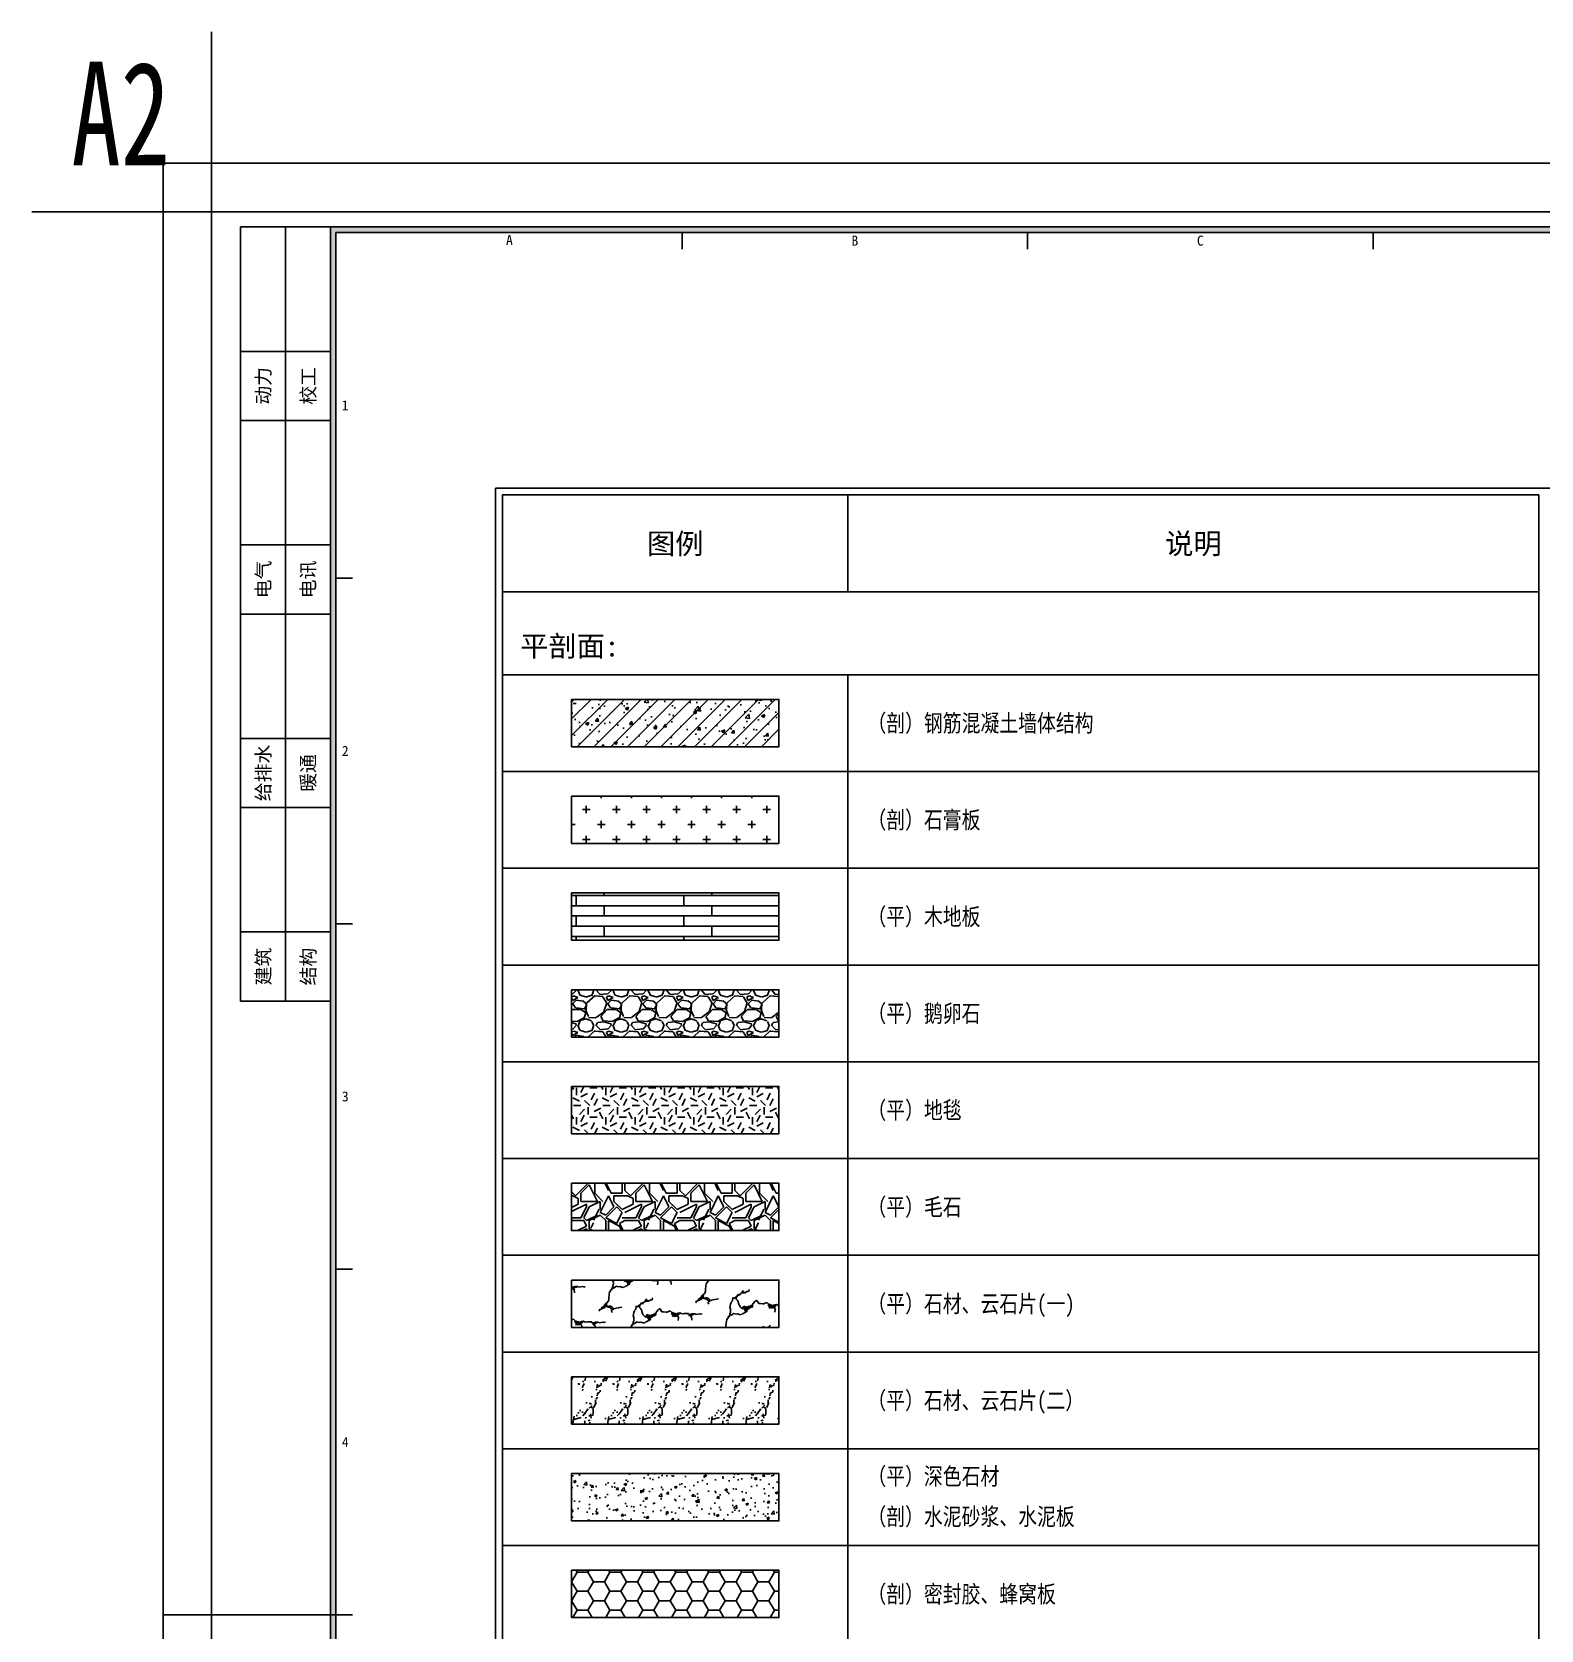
# Paper-space layout '布局1' of a CAD drawing. Header units: millimetres. Extents: x -13 to 1345, y 296 to 754.
# Drawn here: x 713.1 to 931.5, y 523 to 754.1 of the extents above; entities that cross this region are included whole.
import ezdxf
from ezdxf.enums import TextEntityAlignment as Align

# ---------------------------------------------------------------- set-up
doc = ezdxf.new("R2010")
doc.units = ezdxf.units.MM
doc.layers.add('DEFPOINTS(视图框)', color=250, linetype='Continuous', plot=False)
for name, color, linetype in [('E-立面填充', 250, 'Continuous'), ('W-图框', 251, 'Continuous'), ('W-文字', 35, 'Continuous')]:
    doc.layers.add(name, color=color, linetype=linetype)
doc.styles.add('A2图框$0$WMF-黑体0', font='SIMHEI.TTF')
doc.styles.add('A2图框$0$ZZ', font='SIMHEI.TTF')
doc.styles.add('WORD-1', font='SIMFANG.TTF', dxfattribs={"width": 0.7, "height": 2.5})
doc.styles.add('WORD-2', font='SIMHEI.TTF', dxfattribs={"height": 2.5})
doc.styles.add('WORD-3', font='SimSun.ttf')

# ---------------------------------------------------------------- blocks, each defined once
blk = doc.blocks.new('A2 图框')
at = {"layer": 'W-图框', "ltscale": 0.5}
h = blk.add_hatch(color=161, dxfattribs=at)
h.paths.add_polyline_path([(-562, 403), (-3, 403), (-3, 3), (-562, 3)], flags=16)
h.paths.add_polyline_path([(-562.8, 403.8), (-2.2, 403.8), (-2.2, 2.2), (-562.8, 2.2)])
at = {"layer": 'W-图框', "color": 7}
for p, q in [((-511.9, 400.6), (-511.9, 403)), ((-461.9, 400.6), (-461.9, 403)), ((-411.9, 400.6), (-411.9, 403)), ((-562, 353), (-559.6, 353)), ((-562, 303), (-559.6, 303)), ((-562, 253), (-559.6, 253)), ((-559.6, 203), (-587, 203)), ((-562, 203), (-559.6, 203))]:
    blk.add_line(p, q, dxfattribs=at)
at = {"layer": 'W-图框', "color": 1, "ltscale": 0.01}
blk.add_lwpolyline([(-606, 406), (-580, 406), (-580, 432)], dxfattribs=at)
at = {"layer": 'W-图框', "color": 251, "ltscale": 0.01}
for points in [[(-587, 413), (7, 413), (7, -7), (-587, -7)], [(-580, 406), (0, 406), (0, 0), (-580, 0)]]:
    blk.add_lwpolyline(points, close=True, dxfattribs=at)
at = {"layer": 'W-图框', "color": 161, "linetype": 'ByBlock'}
for points in [[(-575.8, 403.8), (-575.8, 385.8), (-569.3, 385.8), (-569.3, 403.8)], [(-569.3, 403.8), (-569.3, 385.8), (-562.8, 385.8), (-562.8, 403.8)], [(-562, 403), (-562, 3), (-61, 3), (-61, 403)], [(-575.8, 375.8), (-575.8, 385.8), (-569.3, 385.8), (-569.3, 375.8)], [(-569.3, 375.8), (-569.3, 385.8), (-562.8, 385.8), (-562.8, 375.8)], [(-575.8, 375.8), (-575.8, 357.8), (-569.3, 357.8), (-569.3, 375.8)], [(-569.3, 375.8), (-569.3, 357.8), (-562.8, 357.8), (-562.8, 375.8)], [(-575.8, 347.8), (-575.8, 357.8), (-569.3, 357.8), (-569.3, 347.8)], [(-569.3, 347.8), (-569.3, 357.8), (-562.8, 357.8), (-562.8, 347.8)], [(-575.8, 347.8), (-575.8, 329.8), (-569.3, 329.8), (-569.3, 347.8)], [(-569.3, 347.8), (-569.3, 329.8), (-562.8, 329.8), (-562.8, 347.8)], [(-575.8, 319.8), (-575.8, 329.8), (-569.3, 329.8), (-569.3, 319.8)], [(-569.3, 319.8), (-569.3, 329.8), (-562.8, 329.8), (-562.8, 319.8)], [(-575.8, 319.8), (-575.8, 301.8), (-569.3, 301.8), (-569.3, 319.8)], [(-569.3, 319.8), (-569.3, 301.8), (-562.8, 301.8), (-562.8, 319.8)], [(-575.8, 291.8), (-575.8, 301.8), (-569.3, 301.8), (-569.3, 291.8)], [(-569.3, 291.8), (-569.3, 301.8), (-562.8, 301.8), (-562.8, 291.8)]]:
    blk.add_lwpolyline(points, close=True, dxfattribs=at)
at = {"layer": 'W-图框', "color": 161, "ltscale": 0.5}
for points in [[(-562.8, 403.8), (-2.2, 403.8), (-2.2, 2.2), (-562.8, 2.2)], [(-562, 403), (-3, 403), (-3, 3), (-562, 3)]]:
    blk.add_lwpolyline(points, close=True, dxfattribs=at)
at = {"layer": 'DEFPOINTS(视图框)', "lineweight": 0, "style": 'WORD-1', "width": 0.7}
blk.add_text('A2', height=15, dxfattribs=at).set_placement((-586.01, 420.19), align=Align.MIDDLE_RIGHT)
at = {"layer": 'W-图框', "lineweight": 0, "ltscale": 150, "style": 'A2图框$0$ZZ'}
for s, p in [('A', (-536.9, 401.91)), ('B', (-486.9, 401.82)), ('C', (-436.9, 401.82)), ('1', (-560.66, 378)), ('2', (-560.66, 328)), ('3', (-560.66, 278)), ('4', (-560.66, 228))]:
    blk.add_text(s, height=1.45, dxfattribs=at).set_placement(p, align=Align.MIDDLE)
at = {"layer": 'W-图框', "lineweight": 0, "style": 'A2图框$0$WMF-黑体0'}
for s, p in [('动力', (-572.55, 380.8)), ('校工', (-566.05, 380.8)), ('电气', (-572.55, 352.8)), ('电讯', (-566.05, 352.8)), ('给排水', (-572.55, 324.8)), ('暖通', (-566.05, 324.8)), ('建筑', (-572.55, 296.8)), ('结构', (-566.05, 296.8))]:
    blk.add_text(s, height=2, rotation=90, dxfattribs=at).set_placement(p, align=Align.MIDDLE)
at = {"layer": 'W-图框', "color": 35, "lineweight": 0, "style": 'WORD-3', "width": 0.65}
blk.add_attdef('建设单位', text='', height=3, dxfattribs=at).set_placement((-32, 300.49), align=Align.MIDDLE)
at = {"layer": 'W-图框', "color": 35, "ltscale": 1000, "style": 'WORD-2'}
for tag, height, width, p in [('项目名称英文翻译', 3.5, 0.8, (-21.14, 246.28)), ('项目名称', 7, 0.7, (-41.38, 246.28)), ('项目名称', 7, 0.7, (-30.73, 246.28))]:
    blk.add_attdef(tag, text='', height=height, rotation=90, dxfattribs=dict(at, width=width)).set_placement(p, align=Align.MIDDLE)
at = {"layer": 'W-图框', "color": 35, "lineweight": 0, "style": 'WORD-2'}
for tag, p in [('2013.01.01', (-41.46, 176)), ('2013.03.01', (-13.42, 176)), ('2013.05.01', (-41.46, 169)), ('2013.06.01', (-13.42, 169)), ('2013.08.01', (-41.46, 162)), ('2013.09.01', (-13.42, 162)), ('2013.09.01', (-32, 113))]:
    blk.add_attdef(tag, text='', height=1.8, dxfattribs=at).set_placement(p, align=Align.MIDDLE)
at = {"layer": 'W-图框', "color": 35, "ltscale": 1000, "style": 'WORD-2', "width": 0.78}
blk.add_attdef('FS2011000', text='', height=3.5, dxfattribs=at).set_placement((-32, 11.45), align=Align.MIDDLE)

psp = doc.layouts.new('布局1')

# ---------------------------------------------------------------- hatches: boundary and pattern name
at = {"layer": 'E-立面填充'}
h = psp.add_hatch(dxfattribs=at)
h.set_pattern_fill('AN钢筋混凝土SC10', color=250, scale=0.68544, style=0, pattern_type=2)
h.set_pattern_definition([(45, (-13408.8688, 796.3437), (-1.21169818, 1.21169818), []), (50, (-13408.8688, 796.3437), (4.9163882, -0.4301282), [0.51408, -5.65488]), (355, (-13408.869, 796.3437), (-0.9510571, 5.1558258), [0.411264, -4.523904]), (100.4514, (-13408.459, 796.308), (3.9653347, 4.7256944), [0.4369008, -4.8059085]), (46.1842, (-13408.869, 797.7146), (7.315297, -1.1345335), [0.77112, -8.48232]), (96.6356, (-13408.259, 797.62), (6.406552, 6.6769935), [0.655351, -7.2088616]), (351.1842, (-13408.869, 797.7146), (6.406547, 6.6769985), [0.616896, -6.785856]), (21, (-13408.1833, 797.372), (4.0914397, -2.7597109), [0.51408, -5.65488]), (326, (-13408.1833, 797.372), (1.6677806, 4.9704685), [0.411264, -4.523904]), (71.4514, (-13407.8424, 797.142), (5.759222, 2.210753), [0.4369008, -4.8059085]), (37.5, (-13408.8688, 796.3437), (0.08334851, 2.28178763), [0, -4.4690688, 0, -4.592448, 0, -4.54104]), (7.5, (-13408.8688, 796.3437), (1.80318384, 2.70345564), [0, -2.6183808, 0, -4.3662528, 0, -1.730736]), (327.5, (-13410.3973, 796.3437), (3.6590325, -0.15460011), [0, -1.7136, 0, -5.346432, 0, -7.094304]), (317.5, (-13411.0827, 796.3437), (3.9973913, 0.6861596), [0, -2.22768, 0, -3.5505792, 0, -5.037984])])
h.paths.add_polyline_path([(791.22, 650.74), (821.22, 650.74), (821.22, 657.59), (791.22, 657.59)])
h = psp.add_hatch(dxfattribs=at)
h.set_pattern_fill('CROSS', color=250, scale=0.34272, style=0)
h.set_pattern_definition([(0, (-13411.7248, 796.1754), (2.176272, 2.176272), [1.088136, -3.264408]), (90, (-13411.1807, 795.6313), (-2.176272, 2.176272), [1.088136, -3.264408])])
h.paths.add_polyline_path([(791.22, 643.59), (821.22, 643.59), (821.22, 636.74), (791.22, 636.74)])
h = psp.add_hatch(dxfattribs=at)
h.set_pattern_fill('木地板', color=250, scale=1.484635, style=0, pattern_type=2)
h.set_pattern_definition([(270, (-3350.644, 366.442), (15.588664, -3e-15), [1.484635, -1.484635]), (270, (-3339.138, 367.926), (15.588664, -3e-15), [1.484635, -1.484635]), (0, (-3354.5413, 366.4418), (0, 1.48463463), [])])
h.paths.add_polyline_path([(791.22, 622.74), (821.22, 622.74), (821.22, 629.59), (791.22, 629.59)])
h = psp.add_hatch(dxfattribs=at)
h.set_pattern_fill('GRAVEL', color=256, scale=0.2, style=0)
h.set_pattern_definition([(228.0128, (319.4109, 468.1445), (-40.64003453, -45.72005618), [0.68344, -67.661]), (184.9697, (318.95369, 467.6365), (60.96009861, 5.07996415), [1.17281, -116.108]), (132.5104, (317.7853, 467.5349), (50.79996304, -55.88005458), [0.826964, -81.8694]), (267.2737, (315.80409, 466.2649), (5.07997794, 101.59996731), [1.06801, -105.7328]), (292.8337, (315.75329, 465.1981), (-25.40007211, 60.96003466), [1.04727, -103.6796]), (357.2737, (316.15969, 464.2329), (-101.59996731, 5.07997794), [1.06801, -105.7328]), (37.6942, (317.22649, 464.1821), (-66.04004172, -50.799954714), [1.412388, -139.8262]), (72.2553, (318.34409, 465.0457), (35.56007113, 111.76003241), [1.33344, -132.0106]), (121.4296, (318.75049, 466.3157), (-40.64001047, 66.03992232), [1.071626, -106.091]), (175.2364, (318.1917, 467.2301), (55.8799561, -5.07995233), [1.223426, -59.9478]), (222.3974, (316.97249, 467.3317), (-60.960001834, -55.8799273), [1.582156, -156.6336]), (138.8141, (320.8333, 466.2141), (-35.55997735, 30.4799531), [0.54001, -53.4612]), (171.4692, (320.42689, 466.5697), (66.03989919, -10.1600256), [1.027364, -101.7092]), (225, (319.411, 466.722), (-1e-15, -5.079997), [0.71842, -6.46578]), (203.1986, (319.0553, 467.3317), (25.40008565, 10.16004455), [0.38688, -38.3012]), (291.8014, (318.6997, 467.1793), (-5.0800036, 15.2400098), [0.54713, -26.8096]), (30.9638, (318.9029, 466.6713), (15.2399839, 10.1600079), [0.88864, -28.7326]), (161.5651, (319.6649, 467.1285), (10.1600046, -5.0799924), [0.642574, -15.4218]), (16.3895, (315.7533, 467.1793), (50.80002803, 15.2399683), [0.900176, -89.1176]), (70.3462, (316.6169, 467.4333), (-20.31994338, -55.87992098), [0.7552, -74.7644]), (293.1986, (319.6649, 468.1445), (-10.16004455, 25.40008565), [0.77376, -37.9144]), (343.6105, (319.9697, 467.4333), (-50.80002803, 15.2399683), [0.900176, -89.1176]), (339.444, (315.7533, 464.0297), (-25.4000315, 10.1599877), [0.86807, -42.5354]), (294.7751, (316.5661, 463.7249), (-25.3999408, 55.87997405), [0.727344, -72.0072]), (66.8014, (319.7157, 463.0645), (10.16004455, 25.40008565), [0.77376, -37.9144]), (17.354, (320.0205, 463.7757), (-66.04000356, -20.31996935), [0.851566, -84.3048]), (69.444, (317.2265, 463.0645), (-10.1599877, -25.4000315), [0.434036, -42.9696]), (101.3099, (319.4109, 463.0645), (-5.079975, 20.319935), [0.25903, -25.644]), (165.9638, (319.3601, 463.3185), (15.2400107, -5.0799912), [1.04727, -19.8981]), (186.009, (318.3441, 463.5725), (50.79992509, 5.07998814), [0.970534, -96.0828]), (303.6901, (318.9029, 466.2141), (-5.0800017, 10.1599902), [0.73265, -17.58356]), (353.1572, (319.30929, 465.6045), (86.36003571, -10.1600455), [1.279114, -126.632]), (60.9454, (320.5793, 465.4521), (-20.31995273, -35.5599152), [0.523016, -51.7788]), (90, (320.8333, 465.9093), (-5.08, 5.08), [0.3048, -4.7752]), (120.2564, (318.2425, 463.7249), (20.31995693, -35.55998206), [0.705734, -69.8678]), (48.0128, (317.8869, 464.3345), (40.64003453, 45.72005618), [1.366886, -66.9776]), (0, (318.8013, 465.3505), (5.08, 5.08), [1.3208, -3.7592]), (325.3048, (320.1221, 465.3505), (-50.79991198, 35.56000338), [0.80322, -79.5186]), (254.0546, (320.7825, 464.8933), (-5.080013, -20.3200484), [0.73966, -36.2434]), (207.646, (320.57929, 464.1821), (-96.5199661, -50.80003195), [1.20429, -119.225]), (175.4261, (319.51249, 463.6233), (-66.04001521, 5.07997542), [1.274058, -126.1316]), (175.4261, (319.51249, 463.6233), (-66.04001521, 5.07997542), [1.274058, -126.1316])])
h.paths.add_polyline_path([(791.22, 615.59), (821.22, 615.59), (821.22, 608.74), (791.22, 608.74)])
h = psp.add_hatch(dxfattribs=at)
h.set_pattern_fill('DD地毯1SC500', color=250, scale=4.241813, style=0, pattern_type=2)
h.set_pattern_definition([(0, (-3734.506, 225.5454), (4.2418132, 4.2418132), [1.0604533, -3.18136]), (0, (-3732.173, 228.0905), (4.2418132, 4.2418132), [1.0604533, -3.18136]), (90, (-3734.082, 227.03), (-4.2418132, 4.2418132), [1.0604533, -3.18136]), (90, (-3732.3853, 228.5147), (-4.2418132, 4.2418132), [1.0604533, -3.18136]), (45, (-3733.6578, 228.5147), (5e-16, 4.2418132), [1.0604533, -4.9383765]), (135, (-3732.1732, 225.5454), (-4.2418132, 5e-16), [1.0604533, -4.9383765]), (26.56505, (-3733.4457, 226.818), (4.2418132, 2e-09), [1.0604533, -8.4245294]), (26.56505, (-3731.5369, 228.9389), (4.2418132, 2e-09), [1.0604533, -8.4245294]), (63.43495, (-3731.5369, 225.5454), (2e-10, 4.2418132), [1.0604533, -8.4245294]), (63.43495, (-3733.4457, 227.4543), (2e-10, 4.2418132), [1.0604533, -8.4245294]), (63.43495, (-3731.961, 226.3938), (2e-10, 4.2418132), [1.0604533, -8.4245294]), (116.56505, (-3734.5062, 227.8784), (-2e-09, 4.2418132), [1.0604533, -8.4245294]), (153.43495, (-3733.6578, 226.1817), (-4.2418132, 2e-10), [1.0604533, -8.4245294])])
h.paths.add_polyline_path([(791.22, 601.59), (821.22, 601.59), (821.22, 594.74), (791.22, 594.74)])
at = {"layer": 'E-立面填充', "ltscale": 1000}
h = psp.add_hatch(dxfattribs=at)
h.set_pattern_fill('AH毛石砌体SC100', color=256, scale=1.060453, style=0, pattern_type=2)
h.set_pattern_definition([(0, (-3732.9155, 417.941), (7.9534, 7.9534), [2.38602, -5.56738]), (0, (-3728.1434, 418.736), (7.9534, 7.9534), [1.98835, -5.96505]), (0, (-3728.541, 419.134), (7.9534, 7.9534), [1.59068, -6.36272]), (0, (-3730.927, 421.1224), (7.9534, 7.9534), [1.19301, -1.19301, 1.59068, -3.9767]), (0, (-3730.927, 421.52), (7.9534, 7.9534), [1.59068, -0.39767, 1.98835, -3.9767]), (0, (-3734.506, 423.111), (7.9534, 7.9534), [1.98835, -5.96505]), (0, (-3726.9504, 423.5084), (7.9534, 7.9534), [1.98835, -5.96505]), (90, (-3734.506, 419.532), (-7.9534, 7.9534), [1.19301, -6.76039]), (90, (-3733.313, 425.497), (-7.9534, 7.9534), [0.79534, -7.15806]), (90, (-3732.9155, 417.941), (-7.9534, 7.9534), [1.19301, -6.76039]), (90, (-3732.12, 425.099), (-7.9534, 7.9534), [0.39767, -7.55573]), (90, (-3731.7225, 421.918), (-7.9534, 7.9534), [1.19301, -6.76039]), (90, (-3730.927, 419.134), (-7.9534, 7.9534), [1.98835, -5.96505]), (90, (-3730.132, 424.7014), (-7.9534, 7.9534), [1.19301, -6.76039]), (90, (-3729.3365, 421.52), (-7.9534, 7.9534), [1.59068, -6.36272]), (90, (-3728.939, 421.52), (-7.9534, 7.9534), [1.59068, -6.36272]), (90, (-3728.1434, 417.941), (-7.9534, 7.9534), [0.79534, -7.15806]), (90, (-3726.9504, 419.134), (-7.9534, 7.9534), [1.98835, -5.96505]), (45, (-3733.711, 418.7364), (5e-16, 7.9534), [3.374341, -7.873465]), (45, (-3732.9155, 419.134), (5e-16, 7.9534), [1.68717, -9.560635]), (45, (-3729.3365, 423.5084), (5e-16, 7.9534), [2.249561, -8.998245]), (45, (-3729.3365, 423.906), (5e-16, 7.9534), [1.68717, -9.560635]), (135, (-3732.12, 423.111), (-7.9534, 5e-16), [0.562393, -10.685413]), (135, (-3733.711, 418.7364), (-7.9534, 5e-16), [1.124778, -10.123028]), (135, (-3731.325, 421.1224), (-7.9534, 5e-16), [1.124778, -10.123028]), (135, (-3729.3365, 423.111), (-7.9534, 5e-16), [1.124778, -10.123028]), (135, (-3726.9504, 424.7014), (-7.9534, 5e-16), [1.68717, -9.560635]), (135, (-3726.9504, 424.304), (-7.9534, 5e-16), [1.124778, -10.123028]), (135, (-3727.348, 425.099), (-7.9534, 5e-16), [1.124778, -10.123028]), (135, (-3729.734, 417.941), (-7.9534, 5e-16), [1.68717, -9.560635]), (26.56505, (-3727.348, 422.713), (7.9533998, 3e-09), [0.88919, -16.895153]), (26.56505, (-3729.3365, 420.7247), (7.9533998, 3e-09), [0.88919, -16.895153]), (26.56505, (-3732.12, 423.1108), (7.9533998, 3e-09), [1.77838, -16.005962]), (26.56505, (-3731.7225, 425.099), (7.9533998, 3e-09), [1.77838, -16.005962]), (26.56505, (-3731.7225, 423.1108), (7.9533998, 3e-09), [1.77838, -16.005962]), (26.56505, (-3726.9504, 424.7014), (7.9533998, 3e-09), [1.77838, -16.005962]), (26.56505, (-3734.506, 420.7247), (7.9533998, 3e-09), [2.66765, -15.116693]), (26.56505, (-3734.506, 421.1224), (7.9533998, 3e-09), [2.66765, -15.116693]), (26.56505, (-3734.506, 424.3038), (7.9533998, 3e-09), [2.66765, -15.116693]), (63.43495, (-3730.5295, 423.906), (0.0008518, 7.9551034), [0.88919, -16.895142]), (63.43495, (-3726.9504, 423.5084), (0.0008518, 7.9551034), [0.88919, -10.669221, 1.77838, -4.4459505]), (63.43495, (-3727.7458, 422.713), (4e-10, 7.9533998), [1.77838, -16.005962]), (63.43495, (-3732.5178, 423.5084), (4e-10, 7.9533998), [1.77838, -16.005962]), (63.43495, (-3732.9155, 423.5084), (4e-10, 7.9533998), [1.77838, -16.005962]), (63.43495, (-3730.1318, 424.3038), (4e-10, 7.9533998), [2.66765, -15.116693]), (116.56505, (-3732.12, 422.3154), (-3e-09, 7.9533998), [0.88919, -16.895153]), (116.56505, (-3726.9504, 421.52), (-3e-09, 7.9533998), [0.88919, -16.895153]), (116.56505, (-3728.541, 419.134), (-3e-09, 7.9533998), [1.77838, -16.005962]), (116.56505, (-3728.9388, 419.5317), (-3e-09, 7.9533998), [1.77838, -16.005962]), (116.56505, (-3728.1434, 425.099), (-3e-09, 7.9533998), [1.77838, -16.005962]), (116.56505, (-3734.506, 421.1224), (-3e-09, 7.9533998), [1.77838, -16.005962]), (116.56505, (-3730.5295, 417.941), (-3e-09, 7.9533998), [2.66765, -15.116693]), (153.43495, (-3727.7458, 422.713), (-7.9533998, 4e-10), [1.77838, -16.005962]), (153.43495, (-3727.348, 422.3154), (-7.9533998, 4e-10), [1.77838, -16.005962]), (153.43495, (-3733.313, 418.3387), (-7.9533998, 4e-10), [0.88919, -16.895153]), (153.43495, (-3730.927, 421.52), (-7.9533998, 4e-10), [0.88919, -16.895153]), (153.43495, (-3729.3365, 423.906), (-7.9533998, 4e-10), [0.88919, -16.895153])])
h.paths.add_polyline_path([(791.22, 587.59), (821.22, 587.59), (821.22, 580.74), (791.22, 580.74)])
h = psp.add_hatch(dxfattribs=at)
h.set_pattern_fill('AA大理石深SC800', color=250, scale=12.72544, angle=30, style=0, pattern_type=2)
h.set_pattern_definition([(207.769103, (56166.4815, -3269.5728), (-11.020554056, -6.3627198454), [0.7277195, -152.0933737]), (58.1136392, (56165.8267, -3269.1658), (8.046146343, 11.514544788), [0.4809231, -100.5129443]), (106.6298055, (56165.3451, -3268.3317), (-2.974407375, 5.15182468), [0.2620518, -54.7688201]), (136.992819, (56165.1852, -3267.9334), (-2.974407384, 5.15182473), [0.2073463, -43.3353714]), (51.8355897, (56164.9202, -3267.5957), (8.046146703, 11.514544572), [0.4569663, -95.505975]), (47.3096175, (56164.916, -3267.4673), (8.04614667, 11.51454459), [0.1904157, -39.7968937]), (192.690382, (56165.8376, -3269.9118), (-13.99496128, -1.21089587), [0.3808316, -39.6064778]), (155.490837, (56165.466, -3269.9955), (-2.97440781, 5.15182374), [0.3131252, -21.6056422]), (192.690382, (56165.1812, -3269.8656), (-13.99496128, -1.21089587), [0.1904157, -39.7968937]), (166.925518, (56164.9954, -3269.9074), (-2.97440753, 5.15182407), [0.4147852, -17.0061898]), (33.3442344, (56164.1857, -3270.0805), (11.020553621, 6.362720572), [0.4856056, -101.4915713]), (40.5914065, (56163.9516, -3270.2811), (19.06670078, 17.87726439), [0.3082381, -64.4217699]), (30, (56163.794, -3270.372), (8.0461467, 11.51454454), [0.181792, -12.5436466]), (133.370194, (56165.8267, -3269.1658), (-2.97440815, 5.151823927), [0.2620518, -54.7688201]), (120, (56165.647, -3268.975), (11.020554, 6.3627199), [0.1982938, -5.7505206]), (120, (56165.548, -3268.804), (11.020554, 6.3627199), [0.1982938, -5.7505206]), (108.995121, (56165.4485, -3268.6318), (-2.974407422, 5.15182474), [0.3174421, -66.3453868]), (120, (56165.034, -3267.792), (11.020554, 6.3627199), [0.2266215, -5.7221925]), (36.6658365, (56164.7203, -3267.613), (11.02055388, 6.362720096), [0.244039, -51.0041553]), (190.679045, (56164.7203, -3267.613), (-13.99496139, -1.210895236), [0.2568554, -53.6827828]), (77.485996, (56162.1292, -3273.4267), (5.071738775, 16.666369323), [0.2690144, -56.2240187]), (36.15718035, (56162.1875, -3273.16407), (41.107808788, 30.6027041115), [0.792336, -165.5982084]), (61.9352432, (56162.8272, -3272.6966), (8.04614655, 11.514544606), [0.2142141, -44.7707349]), (49.3209546, (56162.928, -3272.5076), (8.046146715, 11.5145445), [0.2568554, -53.6827828]), (38.8568723, (56163.0955, -3272.3128), (11.02055338, 6.36272071), [0.3679716, -38.2690532]), (60.29957, (56163.382, -3272.0819), (8.046146386, 11.514544783), [0.2807383, -58.67432]), (91.8626245, (56163.521, -3271.838), (-2.97440742, 5.15182469), [0.256993, -26.727283]), (82.9473395, (56163.51274, -3271.5812), (2.09733197, 21.81819404), [0.60341, -126.1126973]), (81.263996, (56163.5868, -3270.9824), (2.097331913, 21.81819398), [0.2905265, -60.7200362]), (55.054876, (56163.631, -3270.695), (11.0205541, 6.3627198), [0.6689167, -13.3783324]), (77.485996, (56164.0141, -3270.1469), (5.071738775, 16.666369323), [0.2690144, -56.2240187]), (61.9352432, (56164.0724, -3269.8843), (8.04614655, 11.514544606), [0.2142141, -44.7707349]), (86.6470201, (56164.1732, -3269.6952), (2.09733197, 21.818193919), [0.4408718, -92.1422149]), (120, (56164.199, -3269.255), (11.020554, 6.3627199), [0.283277, -5.6655375]), (77.485996, (56164.0573, -3269.0098), (5.071738775, 16.666369323), [0.5380289, -55.9550042]), (77.485996, (56164.1739, -3268.4845), (5.071738775, 16.666369323), [0.2690144, -56.2240187]), (49.3209546, (56164.2322, -3268.2219), (8.046146715, 11.5145445), [0.2568554, -53.6827828]), (86.2378233, (56164.3996, -3268.0271), (2.097331038, 21.8181939854), [0.5451883, -113.9443303]), (55.054876, (56163.152, -3272.411), (11.0205541, 6.3627198), [0.2675666, -13.7796826]), (110.6556929, (56163.2838, -3272.7601), (-2.974407345, 5.151824718), [0.3732123, -78.0013742]), (190.679045, (56163.5362, -3272.7125), (-13.99496139, -1.210895236), [0.2568554, -53.6827828]), (178.064756, (56163.7503, -3272.7198), (-13.99496144, -1.210894945), [0.2142141, -44.7707349]), (145.424913, (56163.9827, -3272.88), (-25.892591135, 19.396403364), [0.2822893, -58.9984611]), (133.370194, (56164.1626, -3273.0704), (-2.97440815, 5.151823927), [0.2620518, -54.7688201]), (174.961427, (56164.31, -3273.0834), (-16.96936879, 3.94092938), [0.1480212, -30.9364245]), (203.334163, (56164.5342, -3272.9868), (-11.02055413, -6.362719723), [0.244039, -51.0041553]), (188.418473, (56165.3722, -3272.86276), (-80.995361361, -12.4171950505), [0.847155, -177.0553926]), (108.995121, (56163.9936, -3273.626), (-2.974407422, 5.15182474), [0.3174421, -66.3453868]), (34.4550498, (56163.8903, -3273.3258), (11.020553615, 6.362720488), [0.3646859, -76.2193443]), (184.945124, (56164.191, -3273.1195), (-11.02055404, -6.36271986), [0.1337833, -13.9134651]), (162.514004, (56164.0577, -3273.131), (-16.969368756, 3.940929585), [0.2690144, -56.2240187]), (120, (56163.801, -3273.05), (11.020554, 6.3627199), [0.1699662, -5.7788487]), (172.076999, (56163.7161, -3272.903), (-16.96936897, 3.940928767), [0.2304555, -48.1652179]), (155.490837, (56163.488, -3272.8713), (-2.97440781, 5.15182374), [0.2087501, -21.7100175]), (129.344307, (56163.2979, -3272.7847), (-2.974407794, 5.151824364), [0.3732123, -78.0013742]), (120, (56163.231, -3272.79), (11.020554, 6.3627199), [0.3399323, -5.6088813]), (166.925518, (56163.2313, -3272.7904), (-2.97440753, 5.15182407), [0.331828, -17.089147]), (100.3775316, (56162.9406, -3272.8928), (-2.974407394, 5.151824744), [0.1804453, -37.7130775]), (205.54495, (56162.9406, -3272.8928), (-11.020554082, -6.362719798), [0.7293717, -75.8546587]), (178.064756, (56173.0283, -3268.6715), (-13.99496144, -1.210894945), [0.4284281, -44.5565212]), (65.0385725, (56172.356, -3268.9615), (5.07173935, 16.66636921), [0.1480212, -30.9364245]), (36.6658365, (56172.6185, -3268.81), (11.02055388, 6.362720096), [0.244039, -51.0041553]), (192.690382, (56172.5318, -3269.0235), (-13.99496128, -1.21089587), [0.1904157, -39.7968937]), (94.5750864, (56172.5769, -3269.5863), (-3.851482912, 32.121843354), [0.5645786, -58.7161714]), (30, (56172.356, -3268.9615), (8.0461467, 11.51454454), [0.3029866, -12.4224521]), (148.137375, (56173.1374, -3268.7393), (-2.9744077, 5.15182411), [0.1284965, -26.8557794]), (187.435521, (56173.72305, -3268.6629), (-13.994961331, -1.210895817), [0.5905864, -123.4325543]), (166.925518, (56173.8847, -3268.7004), (-2.97440753, 5.15182407), [0.165914, -17.2550612]), (184.945124, (56174.0846, -3268.683), (-11.02055404, -6.36271986), [0.200675, -13.8465738]), (79.4476465, (56172.78, -3268.8475), (2.097331986, 21.818194026), [0.1864124, -38.9601986]), (81.263996, (56166.8278, -3266.6579), (2.097331913, 21.81819398), [0.2905265, -60.7200362]), (166.925518, (56166.828, -3266.658), (-2.97440753, 5.15182407), [0.165914, -17.2550612]), (206.655765, (56166.6662, -3266.6204), (-11.020554126, -6.362719801), [0.4856056, -101.4915713]), (136.992819, (56166.2322, -3266.8382), (-2.974407384, 5.15182473), [0.2073463, -43.3353714]), (49.3209546, (56165.9131, -3266.8916), (8.046146715, 11.5145445), [0.2568554, -53.6827828]), (189.49524, (56166.2322, -3266.8382), (-13.99496142, -1.210894943), [0.3234814, -67.6076206]), (210, (56166.3896, -3266.7474), (-13.9949614, -1.21089516), [0.181792, -12.5436466]), (52.2465213, (56165.7132, -3266.9089), (8.046146673, 11.514544523), [0.523766, -109.4670866]), (36.6658365, (56165.5175, -3267.0546), (11.02055388, 6.362720096), [0.244039, -51.0041553]), (82.1215557, (56170.5734, -3269.6309), (2.097331937, 21.818194034), [0.3947784, -82.5086893]), (108.995121, (56170.6275, -3269.2398), (-2.974407422, 5.15182474), [0.3174421, -66.3453868]), (192.690382, (56170.5242, -3268.9397), (-13.99496128, -1.21089587), [0.1904157, -39.7968937]), (194.332014, (56170.3384, -3268.9815), (-25.015515513, -7.57361495), [0.3146793, -65.7679649]), (134.970339, (56170.0336, -3269.0594), (-2.97440787, 5.15182424), [0.2345833, -49.02792]), (139.622468, (56169.8678, -3268.8934), (-2.9744077, 5.15182437), [0.1804453, -37.7130775]), (120, (56169.73, -3268.777), (11.020554, 6.3627199), [0.2266215, -5.7221925]), (55.054876, (56169.7586, -3268.8256), (11.0205541, 6.3627198), [0.2675666, -13.7796826]), (196.844039, (56170.116, -3268.7174), (-13.99496124, -1.21089575), [0.3733837, -25.7634798]), (30, (56169.9586, -3268.808), (8.0461467, 11.51454454), [0.181792, -12.5436466]), (45.667986, (56169.7387, -3269.0334), (19.066700429, 17.877264714), [0.3146793, -65.7679649]), (210, (56170.001, -3268.882), (-13.9949614, -1.21089516), [0.3029866, -12.4224521]), (210, (56170.211, -3268.7607), (-13.9949614, -1.21089516), [0.2423893, -12.4830493]), (91.8626245, (56170.215, -3268.889), (-2.97440742, 5.15182469), [0.1284965, -26.8557794]), (192.690382, (56170.4009, -3268.8473), (-13.99496128, -1.21089587), [0.1904157, -39.7968937]), (203.334163, (56170.625, -3268.7506), (-11.02055413, -6.362719723), [0.244039, -51.0041553]), (201.143127, (56170.7966, -3268.6843), (-11.02055412, -6.36271978), [0.1839858, -38.4530389]), (43.15596, (56166.998, -3269.013), (8.04614669, 11.51454459), [0.2489225, -25.887941]), (176.796701, (56166.99795, -3269.0129), (-30.96433027, 2.730034851), [0.3621068, -75.6803265]), (148.137375, (56166.6364, -3268.9927), (-2.9744077, 5.15182411), [0.256993, -26.727283]), (120, (56166.531, -3269.053), (11.020554, 6.3627199), [0.2266215, -5.7221925]), (143.162745, (56166.5315, -3269.0533), (-2.97440781, 5.1518241), [0.1540567, -32.197863]), (105.873987, (56166.544, -3269.4386), (-15.749112322, 52.729142221), [0.4965869, -103.7866514]), (120, (56166.544, -3269.439), (11.020554, 6.3627199), [0.3399323, -5.6088813]), (136.992819, (56166.374, -3269.1442), (-2.974407384, 5.15182473), [0.2073463, -43.3353714]), (120, (56166.562, -3269.592), (11.020554, 6.3627199), [0.6798645, -5.2689492]), (125.3136086, (56166.5623, -3269.59155), (-2.974407626, 5.151824551), [0.6543487, -136.758888]), (113.5762835, (56166.4007, -3269.554), (-2.974407386, 5.151824773), [0.5416267, -113.1999582]), (120, (56166.401, -3269.554), (11.020554, 6.3627199), [0.1699662, -5.7788487]), (106.6298055, (56166.3157, -3269.4068), (-2.974407375, 5.15182468), [0.2620518, -54.7688201]), (133.370194, (56166.2407, -3269.1557), (-2.97440815, 5.151823927), [0.2620518, -54.7688201]), (120, (56166.302, -3269.382), (11.020554, 6.3627199), [0.4815707, -5.4672434]), (163.553349, (56172.3094, -3268.7594), (-16.969368804, 3.940929767), [0.3517836, -73.5227664]), (199.408593, (56172.6001, -3268.657), (-25.015515315, -7.573615548), [0.3082381, -64.4217699]), (36.6658365, (56172.2228, -3268.973), (11.02055388, 6.362720096), [0.244039, -51.0041553]), (96.837255, (56172.2228, -3268.973), (-2.97440739, 5.15182469), [0.1540567, -32.197863]), (178.064756, (56172.0911, -3268.6238), (-13.99496144, -1.210894945), [0.6426421, -44.3423075]), (194.332014, (56171.4488, -3268.6021), (-25.015515513, -7.57361495), [0.3146793, -65.7679649]), (152.690182, (56171.144, -3268.68), (-19.943776157, 9.09275445), [0.336592, -70.3477132]), (190.679045, (56170.8449, -3268.5255), (-13.99496139, -1.210895236), [0.2568554, -53.6827828]), (199.408593, (56170.5925, -3268.5731), (-25.015515315, -7.573615548), [0.3082381, -64.4217699]), (163.553349, (56170.3018, -3268.6756), (-16.969368804, 3.940929767), [0.3517836, -73.5227664]), (160.552353, (56169.9644, -3268.576), (-19.943776375, 9.09275393), [0.3728248, -38.7737861]), (132.074477, (56169.6128, -3268.4518), (-2.974407783, 5.151824282), [0.2896857, -60.544322]), (199.408593, (56169.4187, -3268.2368), (-25.015515315, -7.573615548), [0.6164763, -64.1135317]), (169.920946, (56168.83725, -3268.4417), (-16.969368847, 3.940929523), [0.3959798, -82.75978]), (184.945124, (56168.4474, -3268.3724), (-11.02055404, -6.36271986), [0.200675, -13.8465738]), (120, (56168.247, -3268.39), (11.020554, 6.3627199), [0.538226, -5.4105885]), (30, (56167.7684, -3268.045), (8.0461467, 11.51454454), [0.2423893, -12.4830493]), (44.9560981, (56167.4577, -3268.355), (19.066700643, 17.877264524), [0.4390548, -91.7624534]), (61.9352432, (56167.357, -3268.544), (8.04614655, 11.514544606), [0.2142141, -44.7707349]), (91.8626245, (56167.3653, -3268.8008), (-2.97440742, 5.15182469), [0.256993, -26.727283]), (47.3096175, (56167.2362, -3268.9408), (8.04614667, 11.51454459), [0.1904157, -39.7968937]), (148.137375, (56167.2362, -3268.9408), (-2.9744077, 5.15182411), [0.1284965, -26.8557794]), (34.4550498, (56166.5256, -3269.2856), (11.020553615, 6.362720488), [0.7293717, -75.8546587]), (81.263996, (56166.4815, -3269.5728), (2.097331913, 21.81819398), [0.2905265, -60.7200362]), (30, (56167.109, -3268.72), (8.0461467, 11.51454454), [0.3029866, -12.4224521]), (196.844039, (56167.1087, -3268.72), (-13.99496124, -1.21089575), [0.2489225, -25.887941]), (201.143127, (56166.8705, -3268.7921), (-11.02055412, -6.36271978), [0.3679716, -38.2690532]), (172.076999, (56166.5273, -3268.9249), (-16.96936897, 3.940928767), [0.2304555, -48.1652179]), (148.137375, (56166.299, -3268.893), (-2.9744077, 5.15182411), [0.256993, -26.727283]), (120, (56165.27, -3268.08), (11.020554, 6.3627199), [0.1699662, -5.7788487]), (201.143127, (56165.3742, -3267.17), (-11.02055412, -6.36271978), [0.1839858, -38.4530389]), (184.945124, (56165.574, -3267.153), (-11.02055404, -6.36271986), [0.200675, -13.8465738]), (155.490837, (56165.574, -3267.1528), (-2.97440781, 5.15182374), [0.2087501, -21.7100175]), (30, (56165.174, -3267.1874), (8.0461467, 11.51454454), [0.2423893, -12.4830493]), (47.3096175, (56165.0452, -3267.3273), (8.04614667, 11.51454459), [0.1904157, -39.7968937])])
h.paths.add_polyline_path([(791.22, 573.59), (821.22, 573.59), (821.22, 566.74), (791.22, 566.74)])
h = psp.add_hatch(dxfattribs=at)
h.set_pattern_fill('石材纹理', color=250, scale=5, style=0, pattern_type=2)
h.set_pattern_definition([(41.9872125, (284870.1766, -16174.2098), (9.999999853, 7.500000164), [0.1601622, -33.4738975]), (68.1985905, (284867.7956, -16174.4598), (4.999999997, 15.0000000068), [0.57698195, -39.811754]), (60.9453959, (284867.6766, -16174.74556), (4.9999996645, 7.5000002129), [0.24513405, -51.233015]), (90, (284867.7956, -16174.5313), (5, -3e-16), [0.07142855, -7.428571]), (71.5650511, (284870.129, -16174.3527), (1e-08, 7.500000015), [0.15058465, -15.6608035]), (171.469234, (284870.129, -16174.3527), (-4.9999999836, 4.64e-08), [0.2407589, -50.31861]), (79.2157021, (284869.79564, -16174.817), (5.0000000248, 30.0000000139), [0.5089895, -52.934905]), (62.1329961, (284866.03373, -16172.53127), (19.99999975697, 37.500000146665), [1.17157615, -244.859415]), (0, (284866.106, -16171.432), (0, 7.5), [0, -5]), (64.9831065, (284869.34326, -16170.067), (10.0000000254, 22.4999999848), [0.7882355, -81.97649]), (81.4391104, (284871.27183, -16173.03127), (9.99999998278, 67.49999957435), [1.1196174, -234.00003]), (82.8749836, (284868.50992, -16172.3527), (4.9999996996, 37.50000003756), [0.57587555, -120.35799]), (76.75948, (284868.00992, -16173.92413), (5.0000000486, 22.4999999827), [1.24744635, -129.73442]), (0, (284867.2305, -16173.9205), (0, 7.5), [0, -5]), (0, (284867.311, -16174.001), (0, 7.5), [0, -5]), (0, (284867.873, -16173.599), (0, 7.5), [0, -5]), (0, (284867.7125, -16172.716), (0, 7.5), [0, -5]), (59.0362434, (284868.29564, -16172.70984), (4.9999996017, 7.5000002151), [0.41649655, -87.04778]), (0, (284868.5094, -16172.3665), (0, 7.5), [0, -5]), (0, (284867.873, -16172.636), (0, 7.5), [0, -5]), (0, (284868.114, -16172.154), (0, 7.5), [0, -5]), (0, (284867.873, -16172.877), (0, 7.5), [0, -5]), (50.1944289, (284870.7718, -16173.3884), (5.0000000036, 7.5000000033), [0.18595835, -38.86529]), (90, (284870.772, -16173.6027), (5, -3e-16), [0.2142857, -7.285714]), (43.6677801, (284870.5099, -16173.8527), (15.0000000113, 14.99999997075), [0.3620692, -75.67246]), (90, (284870.51, -16173.924), (5, -3e-16), [0.07142855, -7.428571]), (39.805571, (284870.29564, -16174.1027), (9.9999997612, 7.5000002951), [0.2789375, -58.297935]), (0, (284869.56, -16173.599), (0, 7.5), [0, -5]), (0, (284870.783, -16173.373), (0, 7.5), [0, -5]), (0, (284870.783, -16173.373), (0, 7.5), [0, -5]), (29.3577535, (284870.8909, -16173.24556), (14.9999999696, 7.5000000444), [0.43708475, -45.4568145]), (0, (284870.765, -16172.877), (0, 7.5), [0, -5]), (146.309932, (284869.34326, -16170.067), (-10.0000000615, 7.4999998703), [0.51507875, -53.56819]), (8.13010235, (284868.79564, -16171.067), (49.99999964794, 7.4999999555), [0.50507625, -105.56094]), (47.8624052, (284867.6766, -16171.20984), (20.00000000883, 22.49999997913), [0.6742763, -140.923745]), (14.6208739, (284866.58135, -16171.49556), (29.99999991735, 7.50000031287), [1.13189185, -117.71675]), (0, (284866.9895, -16171.03), (0, 7.5), [0, -5]), (18.4349488, (284868.58135, -16171.7813), (20.000000002, 7.4999999758), [0.225877, -47.2082875]), (16.6992442, (284868.7956, -16171.7098), (4.9999999, 4.14e-07), [0.12428935, -25.9764765]), (101.093723, (284868.9147, -16171.67413), (-10.0000000874, 52.49999950868), [0.6187041, -129.30916]), (0, (284868.275, -16171.351), (0, 7.5), [0, -5]), (0, (284868.793, -16171.053), (0, 7.5), [0, -5]), (0, (284868.114, -16171.913), (0, 7.5), [0, -5]), (0, (284867.4715, -16170.308), (0, 7.5), [0, -5]), (0, (284867.2305, -16170.629), (0, 7.5), [0, -5]), (44.1449026, (284868.50992, -16170.17413), (15.0000000257, 14.99999999947), [0.56406465, -117.88951]), (54.5829447, (284868.12897, -16170.70984), (5.00000001403, 7.49999997045), [0.6573542, -137.38702]), (0, (284868.517, -16170.169), (0, 7.5), [0, -5]), (0, (284867.793, -16170.5485), (0, 7.5), [0, -5]), (0, (284868.517, -16170.169), (0, 7.5), [0, -5]), (0, (284868.13, -16170.7215), (0, 7.5), [0, -5]), (75.0685828, (284869.2956, -16170.9956), (5, 22.5000000067), [0.1848116, -38.625625]), (90, (284869.3433, -16170.817), (5, -3e-16), [0.75, -6.75]), (50.1944289, (284870.2242, -16167.6741), (5.0000000036, 7.5000000033), [0.18595835, -38.86529]), (0, (284868.837, -16169.264), (0, 7.5), [0, -5]), (0, (284868.998, -16169.344), (0, 7.5), [0, -5]), (0, (284868.355, -16169.184), (0, 7.5), [0, -5]), (0, (284869.1586, -16168.3005), (0, 7.5), [0, -5]), (53.1301023, (284869.6766, -16168.74556), (5.0000000071, 7.4999999953), [0.35714285, -74.642855]), (90, (284869.6766, -16169.3527), (5, -3e-16), [0.60714285, -6.892857]), (0, (284869.677, -16169.341), (0, 7.5), [0, -5]), (23.1985905, (284870.0575, -16167.7456), (15.00000001, 7.5000000038), [0.18132795, -37.8975375]), (66.037511, (284870.0099, -16167.8527), (5.000000001, 14.99999999), [0.1172483, -24.504896]), (66.037511, (284869.9623, -16167.9598), (5.000000001, 14.99999999), [0.1172483, -24.504896]), (81.8698976, (284869.89088, -16168.45984), (5.0000000216, 37.5000000038), [0.50507625, -105.56094]), (90, (284870.3433, -16167.5313), (5, -3e-16), [0.17857145, -7.3214285]), (0, (284869.794, -16167.281), (0, 7.5), [0, -5])])
h.paths.add_polyline_path([(821.22, 552.74), (821.22, 559.59), (791.22, 559.59), (791.22, 552.74)])
h = psp.add_hatch(dxfattribs=at)
h.set_pattern_fill('AR-CONC', color=250, scale=0.02, style=0)
h.set_pattern_definition([(50, (315.7533, 435.0645), (3.643693, -0.318782), [0.381, -4.191]), (355, (315.7533, 435.0645), (-0.704857, 3.821133), [0.3048, -3.3528]), (100.451, (316.057, 435.038), (2.93885, 3.502334), [0.3238, -3.5618]), (46.1842, (315.7533, 436.0805), (5.42158, -0.840847), [0.5715, -6.2865]), (96.6356, (316.205, 436.0104), (4.748085, 4.94851), [0.4857, -5.3427]), (351.184, (315.7533, 436.0805), (4.74809, 4.9485), [0.4572, -5.0292]), (21, (316.2613, 435.8265), (3.032298, -2.04531), [0.381, -4.191]), (326, (316.2613, 435.8265), (1.23604, 3.68376), [0.3048, -3.3528]), (71.4514, (316.514, 435.656), (4.26833, 1.638457), [0.3238, -3.5618]), (37.5, (315.7533, 435.0645), (0.061772, 1.6911008), [0, -3.31216, 0, -3.4036, 0, -3.3655]), (7.5, (315.7533, 435.0645), (1.336393, 2.0036115), [0, -1.94056, 0, -3.23596, 0, -1.2827]), (327.5, (314.6204, 435.0645), (2.711812, -0.114575), [0, -1.27, 0, -3.9624, 0, -5.2578]), (317.5, (314.1124, 435.0645), (2.962584, 0.50853), [0, -1.651, 0, -2.63144, 0, -3.7338])])
h.paths.add_polyline_path([(791.22, 538.74), (821.22, 538.74), (821.22, 545.59), (791.22, 545.59)])
h = psp.add_hatch(dxfattribs=at)
h.set_pattern_fill('HONEY', color=250, scale=0.5, style=0)
h.set_pattern_definition([(0, (315.7533, 435.0645), (2.38125, 1.374815), [1.5875, -3.175]), (120, (315.7533, 435.0645), (-2.3812497, 1.3748155), [1.5875, -3.175]), (60, (315.7533, 435.0645), (3e-07, 2.7496305), [-3.175, 1.5875])])
h.paths.add_polyline_path([(821.22, 531.59), (791.22, 531.59), (791.22, 524.74), (821.22, 524.74)])

# ---------------------------------------------------------------- linework, layer by layer
at = {"layer": 'E-立面填充', "color": 142}
for points in [[(791.22, 650.74), (821.22, 650.74), (821.22, 657.59), (791.22, 657.59)], [(791.22, 643.59), (821.22, 643.59), (821.22, 636.74), (791.22, 636.74)], [(791.22, 629.59), (821.22, 629.59), (821.22, 622.74), (791.22, 622.74)], [(791.22, 615.59), (821.22, 615.59), (821.22, 608.74), (791.22, 608.74)], [(791.22, 601.59), (821.22, 601.59), (821.22, 594.74), (791.22, 594.74)]]:
    psp.add_lwpolyline(points, close=True, dxfattribs=at)
at = {"layer": 'E-立面填充', "color": 142, "ltscale": 1000}
for points in [[(791.22, 587.59), (821.22, 587.59), (821.22, 580.74), (791.22, 580.74)], [(791.22, 573.59), (821.22, 573.59), (821.22, 566.74), (791.22, 566.74)], [(791.22, 559.59), (821.22, 559.59), (821.22, 552.74), (791.22, 552.74)], [(791.22, 545.59), (821.22, 545.59), (821.22, 538.74), (791.22, 538.74)], [(791.22, 531.59), (821.22, 531.59), (821.22, 524.74), (791.22, 524.74)]]:
    psp.add_lwpolyline(points, close=True, dxfattribs=at)
at = {"layer": 'W-图框', "color": 146, "linetype": 'ByBlock'}
for p, q in [((831.22, 687.16), (831.22, 673.16)), ((781.22, 673.16), (931.22, 673.16)), ((781.22, 661.16), (931.22, 661.16)), ((831.22, 339.16), (831.22, 661.16))]:
    psp.add_line(p, q, dxfattribs=at)
at = {"layer": 'W-图框', "color": 146}
psp.add_line((931.22, 687.16), (931.22, 339.16), dxfattribs=at)
at = {"layer": 'W-图框', "color": 251, "linetype": 'ByBlock'}
for p, q in [((781.22, 647.16), (931.22, 647.16)), ((781.22, 633.16), (931.22, 633.16)), ((781.22, 619.16), (931.22, 619.16)), ((781.22, 605.16), (931.22, 605.16)), ((781.22, 591.16), (931.22, 591.16)), ((781.22, 577.16), (931.22, 577.16)), ((781.22, 563.16), (931.22, 563.16)), ((781.22, 549.16), (931.22, 549.16)), ((781.22, 535.16), (931.22, 535.16))]:
    psp.add_line(p, q, dxfattribs=at)
at = {"layer": 'W-图框', "color": 44, "ltscale": 20}
psp.add_lwpolyline([(780.22, 688.16), (1234.22, 688.16), (1234.22, 338.16), (780.22, 338.16)], close=True, dxfattribs=at)
at = {"layer": 'W-图框', "color": 146}
psp.add_lwpolyline([(931.22, 687.16), (781.22, 687.16), (781.22, 339.16), (931.22, 339.16)], close=True, dxfattribs=at)

# ---------------------------------------------------------------- block references
at = {"layer": 'W-图框'}
psp.add_blockref('A2 图框', (1319.12, 322.14), dxfattribs=at)

# ---------------------------------------------------------------- texts
at = {"layer": 'W-文字', "color": 2, "ltscale": 1000, "style": 'WORD-2'}
for s, p in [('图例', (806.22, 680.16)), ('说明', (881.22, 680.16))]:
    psp.add_text(s, height=3, dxfattribs=at).set_placement(p, align=Align.MIDDLE)
psp.add_text('平剖面:', height=3, dxfattribs=at).set_placement((783.77, 663.79))
at = {"layer": 'W-文字', "color": 35, "linetype": 'ByBlock', "lineweight": 0, "ltscale": 0.01, "style": 'WORD-1', "width": 0.8}
for s, p in [('（剖）钢筋混凝土墙体结构', (834.03, 654.16)), ('（剖）石膏板', (834.03, 640.16)), ('（平）木地板', (834.03, 626.16)), ('（平）鹅卵石', (834.03, 612.16)), ('（平）地毯', (834.03, 598.16)), ('（平）毛石', (834.03, 584.16)), ('（平）石材、云石片(一)', (834.03, 570.16)), ('（平）石材、云石片(二）', (834.03, 556.16)), ('（平）深色石材', (834.03, 545.2)), ('（剖）水泥砂浆、水泥板', (834.03, 539.37)), ('（剖）密封胶、蜂窝板', (834.03, 528.16))]:
    psp.add_text(s, height=2.5, dxfattribs=at).set_placement(p, align=Align.MIDDLE_LEFT)

doc.saveas('drawing.dxf')
